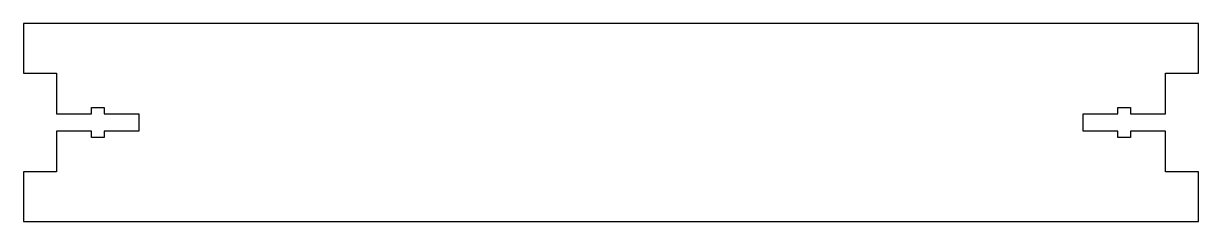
# Model space of a CAD drawing. Header units: millimetres. Extents: x 0 to 214, y -27 to 9.
import ezdxf

# ---------------------------------------------------------------- set-up
doc = ezdxf.new("R2010")
doc.units = ezdxf.units.MM

msp = doc.modelspace()

# ---------------------------------------------------------------- linework, layer by layer
msp.add_lwpolyline([(207.8, -10.575), (201.45, -10.575), (201.45, -11.75), (199.15, -11.75), (199.15, -10.575), (192.8, -10.575), (192.8, -7.425), (199.15, -7.425), (199.15, -6.25), (201.45, -6.25), (201.45, -7.425), (207.8, -7.425), (207.8, 0), (213.8, 0), (213.8, 9), (0, 9), (0, 0), (6, 0), (6, -7.425), (12.35, -7.425), (12.35, -6.25), (14.65, -6.25), (14.65, -7.425), (21, -7.425), (21, -10.575), (14.65, -10.575), (14.65, -11.75), (12.35, -11.75), (12.35, -10.575), (6, -10.575), (6, -18), (0, -18), (0, -27), (213.8, -27), (213.8, -18), (207.8, -18)], close=True)

doc.saveas('drawing.dxf')
